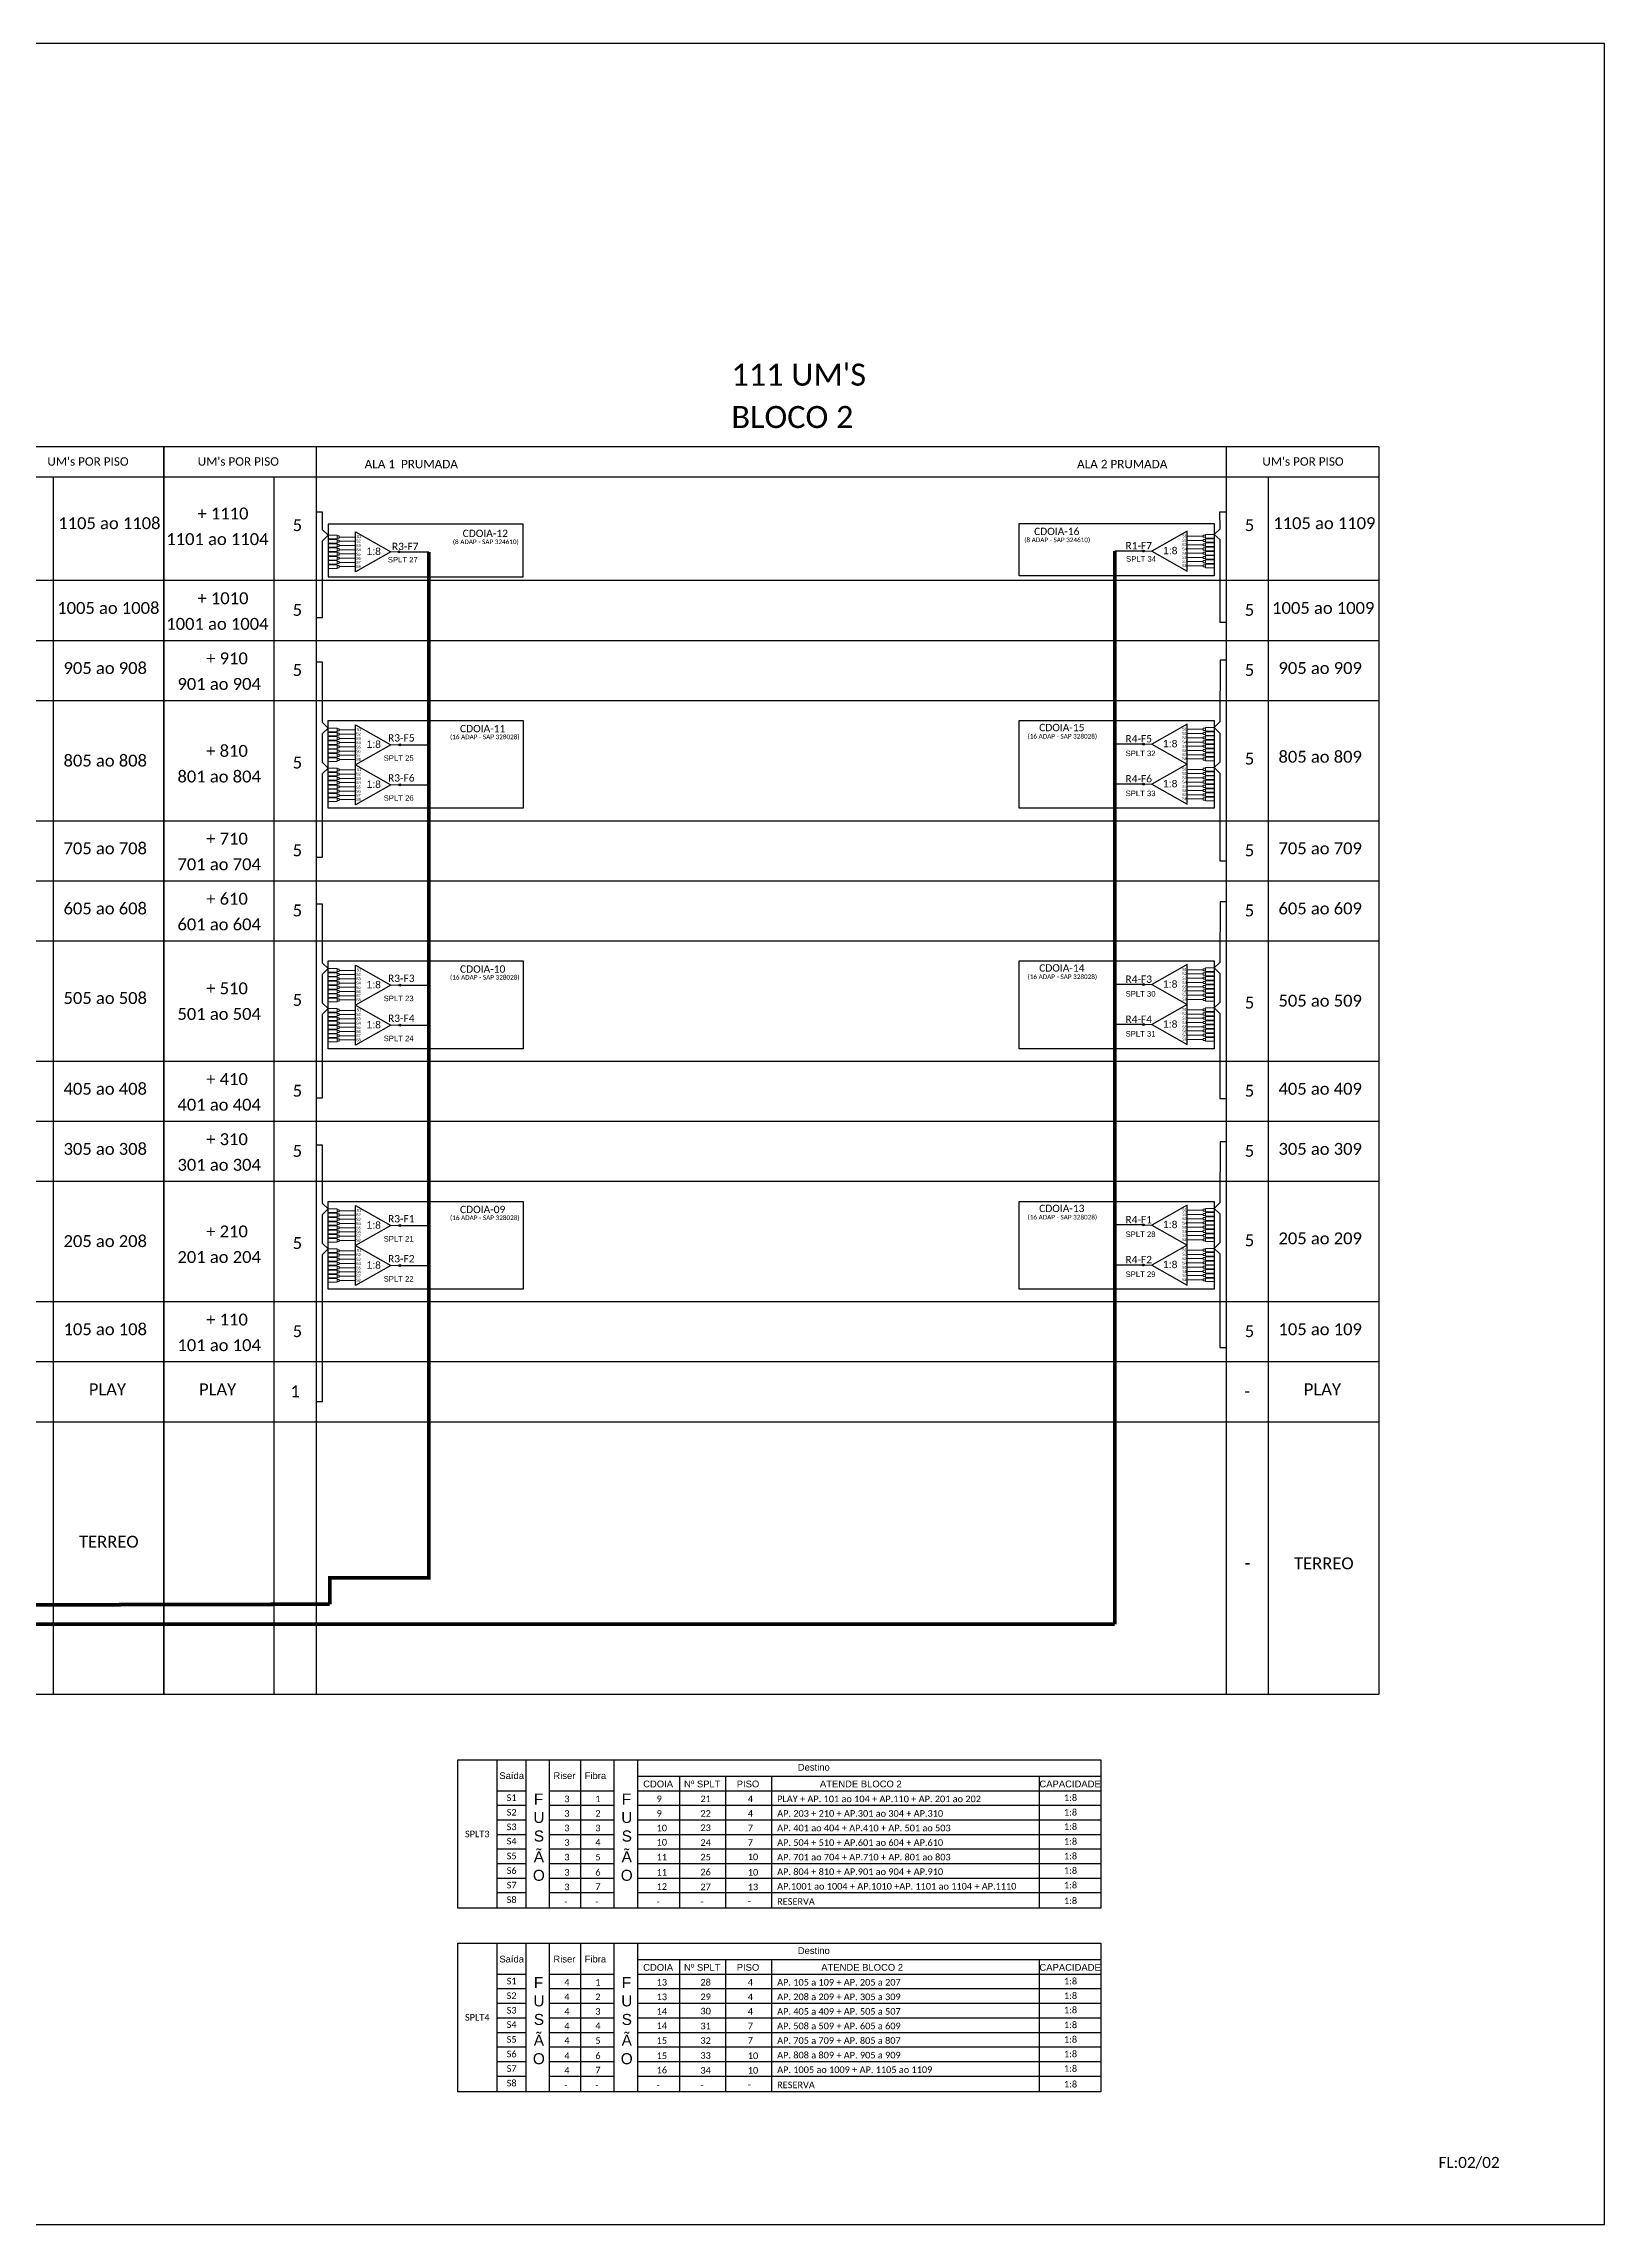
# Model space of a CAD drawing. Header units: metres. Extents: x -1286 to 542, y -500 to 95.
# Drawn here: x 117 to 542, y -499 to 95 of the extents above; entities that cross this region are included whole.
import ezdxf
from ezdxf.enums import TextEntityAlignment as Align

# ---------------------------------------------------------------- set-up
doc = ezdxf.new("R2010")
doc.units = ezdxf.units.M
doc.styles.add('ARIAL', font='arial.ttf')
doc.styles.add('WMF-Calibri0', font='calibri.ttf')

# ---------------------------------------------------------------- blocks, each defined once
blk = doc.blocks.new('SPLT_1-8_SC-APC')
at = {"color": 1}
blk.add_lwpolyline([(-7.37, -2.1), (-17.04, -7.55), (-7.37, -13), (-7.37, -2.1)], dxfattribs=at)
at = {"color": 3, "lineweight": 0}
for points in [[(-2.99, -3.51), (-7.37, -3.51)], [(-7.37, -4.66), (-2.99, -4.66)], [(-7.37, -5.82), (-2.99, -5.82)], [(-2.41, -3.02), (-2.41, -4)], [(-2.41, -3.02), (0, -3.02)], [(-2.41, -4), (0, -4)], [(-2.41, -4.17), (-2.41, -5.16)], [(-2.41, -4.17), (0, -4.17)], [(-2.41, -5.16), (0, -5.16)], [(-2.41, -5.32), (-2.41, -6.31)], [(-2.41, -5.32), (0, -5.32)], [(-7.37, -6.97), (-2.99, -6.97)], [(-7.37, -8.12), (-2.99, -8.12)], [(-7.37, -9.28), (-2.99, -9.28)], [(-7.37, -10.43), (-2.99, -10.43)], [(-7.37, -11.58), (-2.99, -11.58)], [(-2.41, -6.31), (0, -6.31)], [(-2.41, -6.48), (-2.41, -7.46)], [(-2.41, -6.48), (0, -6.48)], [(-2.41, -7.46), (0, -7.46)], [(-2.41, -7.63), (-2.41, -8.62)], [(-2.41, -7.63), (0, -7.63)], [(-2.41, -8.62), (0, -8.62)], [(-2.41, -8.78), (-2.41, -9.77)], [(-2.41, -8.78), (0, -8.78)], [(-2.41, -9.77), (0, -9.77)], [(-2.41, -9.94), (-2.41, -10.92)], [(-2.41, -9.94), (0, -9.94)], [(-2.41, -10.92), (0, -10.92)], [(-2.41, -11.09), (-2.41, -12.08)], [(-2.41, -11.09), (0, -11.09)], [(-2.41, -12.08), (0, -12.08)]]:
    blk.add_lwpolyline(points, dxfattribs=at)
for points in [[(-2.99, -3.22), (-2.41, -3.22), (-2.41, -3.8), (-2.99, -3.8)], [(-2.99, -4.38), (-2.41, -4.38), (-2.41, -4.95), (-2.99, -4.95)], [(-2.99, -5.53), (-2.41, -5.53), (-2.41, -6.1), (-2.99, -6.1)], [(-2.99, -6.68), (-2.41, -6.68), (-2.41, -7.26), (-2.99, -7.26)], [(-2.99, -7.84), (-2.41, -7.84), (-2.41, -8.41), (-2.99, -8.41)], [(-2.99, -8.99), (-2.41, -8.99), (-2.41, -9.56), (-2.99, -9.56)], [(-2.99, -10.14), (-2.41, -10.14), (-2.41, -10.72), (-2.99, -10.72)], [(-2.99, -11.3), (-2.41, -11.3), (-2.41, -11.87), (-2.99, -11.87)]]:
    blk.add_lwpolyline(points, close=True, dxfattribs=at)
at = {"color": 1, "lineweight": 0}
blk.add_lwpolyline([(-17.04, -7.55), (-19.26, -7.55)], dxfattribs=at)
at = {"color": 1, "style": 'ARIAL'}
for s, height, p in [('S1', 0.75, (-8.74, -3.78)), ('S2', 0.75, (-8.74, -4.97)), ('S3', 0.75, (-8.74, -6.18)), ('1:8', 2, (-13.91, -8.4)), ('S4', 0.75, (-8.74, -7.36)), ('S5', 0.75, (-8.74, -8.57)), ('S6', 0.75, (-8.74, -9.69)), ('S7', 0.75, (-8.74, -10.78)), ('S8', 0.75, (-8.74, -11.9))]:
    blk.add_text(s, height=height, dxfattribs=at).set_placement(p)
blk = doc.blocks.new('SPLT_1-8_SC-APC_ESQ')
at = {"color": 3, "lineweight": 0}
for points in [[(2.41, -3.02), (0, -3.02)], [(2.41, -4), (0, -4)], [(2.41, -4.17), (0, -4.17)], [(2.41, -5.16), (0, -5.16)], [(2.41, -5.32), (0, -5.32)], [(2.41, -3.02), (2.41, -4)], [(2.41, -4.17), (2.41, -5.16)], [(2.41, -5.32), (2.41, -6.31)], [(2.99, -3.51), (7.37, -3.51)], [(7.37, -4.66), (2.99, -4.66)], [(7.37, -5.82), (2.99, -5.82)], [(2.41, -6.31), (0, -6.31)], [(2.41, -6.48), (0, -6.48)], [(2.41, -7.46), (0, -7.46)], [(2.41, -7.63), (0, -7.63)], [(2.41, -8.62), (0, -8.62)], [(2.41, -8.78), (0, -8.78)], [(2.41, -9.77), (0, -9.77)], [(2.41, -9.94), (0, -9.94)], [(2.41, -10.92), (0, -10.92)], [(2.41, -11.09), (0, -11.09)], [(2.41, -6.48), (2.41, -7.46)], [(2.41, -7.63), (2.41, -8.62)], [(2.41, -8.78), (2.41, -9.77)], [(2.41, -9.94), (2.41, -10.92)], [(2.41, -11.09), (2.41, -12.08)], [(7.37, -6.97), (2.99, -6.97)], [(7.37, -8.12), (2.99, -8.12)], [(7.37, -9.28), (2.99, -9.28)], [(7.37, -10.43), (2.99, -10.43)], [(7.37, -11.58), (2.99, -11.58)], [(2.41, -12.08), (0, -12.08)]]:
    blk.add_lwpolyline(points, dxfattribs=at)
for points in [[(2.99, -3.22), (2.41, -3.22), (2.41, -3.8), (2.99, -3.8)], [(2.99, -4.38), (2.41, -4.38), (2.41, -4.95), (2.99, -4.95)], [(2.99, -5.53), (2.41, -5.53), (2.41, -6.1), (2.99, -6.1)], [(2.99, -6.68), (2.41, -6.68), (2.41, -7.26), (2.99, -7.26)], [(2.99, -7.84), (2.41, -7.84), (2.41, -8.41), (2.99, -8.41)], [(2.99, -8.99), (2.41, -8.99), (2.41, -9.56), (2.99, -9.56)], [(2.99, -10.14), (2.41, -10.14), (2.41, -10.72), (2.99, -10.72)], [(2.99, -11.3), (2.41, -11.3), (2.41, -11.87), (2.99, -11.87)]]:
    blk.add_lwpolyline(points, close=True, dxfattribs=at)
at = {"color": 1}
blk.add_lwpolyline([(7.37, -2.1), (17.04, -7.55), (7.37, -13), (7.37, -2.1)], dxfattribs=at)
at = {"color": 1, "lineweight": 0}
blk.add_lwpolyline([(17.04, -7.55), (19.26, -7.55)], dxfattribs=at)
at = {"color": 1, "style": 'ARIAL'}
for s, height, p in [('S3', 0.75, (7.55, -6.18)), ('S2', 0.75, (7.56, -4.97)), ('S1', 0.75, (7.7, -3.78)), ('S5', 0.75, (7.55, -8.57)), ('S4', 0.75, (7.55, -7.36)), ('S6', 0.75, (7.55, -9.69)), ('S7', 0.75, (7.55, -10.78)), ('S8', 0.75, (7.55, -11.9)), ('1:8', 2, (10.45, -8.4))]:
    blk.add_text(s, height=height, dxfattribs=at).set_placement(p)

msp = doc.modelspace()

# ---------------------------------------------------------------- hatches: boundary and pattern name
h = msp.add_hatch(color=3)
h.dxf.hatch_style = 1
edge = h.paths.add_edge_path()
edge.add_arc((213.59, -42.98), 0.242, 0, 360)
h = msp.add_hatch(color=3)
h.dxf.hatch_style = 1
edge = h.paths.add_edge_path()
edge.add_arc((416.42, -42.77), 0.242, 0, 360)
h = msp.add_hatch(color=3)
h.dxf.hatch_style = 1
edge = h.paths.add_edge_path()
edge.add_arc((213.84, -95.52), 0.256, 0, 360)
h = msp.add_hatch(color=3)
h.dxf.hatch_style = 1
edge = h.paths.add_edge_path()
edge.add_arc((416.44, -95.36), 0.256, 0, 360)
h = msp.add_hatch(color=3)
h.dxf.hatch_style = 1
edge = h.paths.add_edge_path()
edge.add_arc((213.84, -106.42), 0.256, 0, 360)
h = msp.add_hatch(color=3)
h.dxf.hatch_style = 1
edge = h.paths.add_edge_path()
edge.add_arc((416.44, -106.26), 0.256, 0, 360)
h = msp.add_hatch(color=3)
h.dxf.hatch_style = 1
edge = h.paths.add_edge_path()
edge.add_arc((213.84, -161.01), 0.256, 0, 360)
h = msp.add_hatch(color=3)
h.dxf.hatch_style = 1
edge = h.paths.add_edge_path()
edge.add_arc((416.44, -160.85), 0.256, 0, 360)
h = msp.add_hatch(color=3)
h.dxf.hatch_style = 1
edge = h.paths.add_edge_path()
edge.add_arc((213.84, -171.9), 0.256, 0, 360)
h = msp.add_hatch(color=3)
h.dxf.hatch_style = 1
edge = h.paths.add_edge_path()
edge.add_arc((416.44, -171.74), 0.256, 0, 360)
h = msp.add_hatch(color=3)
h.dxf.hatch_style = 1
edge = h.paths.add_edge_path()
edge.add_arc((213.84, -226.49), 0.256, 0, 360)
h = msp.add_hatch(color=3)
h.dxf.hatch_style = 1
edge = h.paths.add_edge_path()
edge.add_arc((416.44, -226.33), 0.256, 0, 360)
h = msp.add_hatch(color=3)
h.dxf.hatch_style = 1
edge = h.paths.add_edge_path()
edge.add_arc((213.84, -237.39), 0.256, 0, 360)
h = msp.add_hatch(color=3)
h.dxf.hatch_style = 1
edge = h.paths.add_edge_path()
edge.add_arc((416.44, -237.23), 0.256, 0, 360)

# ---------------------------------------------------------------- linework, layer by layer
at = {"color": 4}
msp.add_line((213.59, -42.98), (221.69, -42.98), dxfattribs=at)
at = {"color": 41}
msp.add_line((416.42, -42.77), (408.63, -42.77), dxfattribs=at)
for p, q in [((229.61, -372.03), (404.8, -372.03)), ((229.61, -412.44), (229.61, -372.03)), ((240.27, -372.03), (240.27, -412.44)), ((248.15, -372.03), (248.15, -412.44)), ((254.63, -412.44), (254.63, -372.03)), ((263.08, -372.03), (263.08, -412.44)), ((272.09, -372.03), (272.09, -412.44)), ((278.57, -372.03), (278.57, -412.44)), ((404.8, -372.03), (404.8, -412.44)), ((278.57, -376.44), (404.8, -376.44)), ((289.98, -376.44), (289.98, -412.44)), ((302.55, -376.44), (302.55, -412.44)), ((315.1, -376.44), (315.1, -412.44)), ((388.01, -376.44), (388.01, -412.44)), ((240.27, -380.41), (248.15, -380.41)), ((240.27, -384.37), (248.15, -384.37)), ((254.63, -380.41), (272.09, -380.41)), ((254.63, -384.37), (272.09, -384.37)), ((278.57, -380.41), (404.8, -380.41)), ((278.57, -384.37), (404.8, -384.37)), ((240.27, -388.34), (248.15, -388.34)), ((254.63, -388.34), (272.09, -388.34)), ((278.57, -388.34), (404.8, -388.34)), ((240.27, -392.31), (248.15, -392.31)), ((240.27, -396.28), (248.15, -396.28)), ((254.63, -392.31), (272.09, -392.31)), ((254.63, -396.28), (272.09, -396.28)), ((278.57, -392.31), (404.8, -392.31)), ((278.57, -396.28), (404.8, -396.28)), ((240.27, -400.25), (248.15, -400.25)), ((254.63, -400.25), (272.09, -400.25)), ((278.57, -400.25), (404.8, -400.25)), ((240.27, -404.22), (248.15, -404.22)), ((240.27, -408.18), (248.15, -408.18)), ((254.63, -404.22), (272.09, -404.22)), ((254.63, -408.18), (272.09, -408.18)), ((278.57, -404.22), (404.8, -404.22)), ((278.57, -408.18), (404.8, -408.18)), ((404.8, -412.44), (229.61, -412.44)), ((229.61, -421.98), (404.8, -421.98)), ((229.61, -462.4), (229.61, -421.98)), ((240.27, -421.98), (240.27, -462.4)), ((248.15, -421.98), (248.15, -462.4)), ((254.63, -462.4), (254.63, -421.98)), ((263.08, -421.98), (263.08, -462.4)), ((272.09, -421.98), (272.09, -462.4)), ((278.57, -421.98), (278.57, -462.4)), ((278.57, -426.39), (404.8, -426.39)), ((289.98, -426.39), (289.98, -462.4)), ((302.55, -426.39), (302.55, -462.4)), ((315.1, -426.39), (315.1, -462.4)), ((388.01, -426.39), (388.01, -462.4)), ((404.8, -421.98), (404.8, -462.4)), ((240.27, -430.36), (248.15, -430.36)), ((254.63, -430.36), (272.09, -430.36)), ((278.57, -430.36), (404.8, -430.36)), ((240.27, -434.33), (248.15, -434.33)), ((240.27, -438.3), (248.15, -438.3)), ((254.63, -434.33), (272.09, -434.33)), ((254.63, -438.3), (272.09, -438.3)), ((278.57, -434.33), (404.8, -434.33)), ((278.57, -438.3), (404.8, -438.3)), ((240.27, -442.27), (248.15, -442.27)), ((254.63, -442.27), (272.09, -442.27)), ((278.57, -442.27), (404.8, -442.27)), ((240.27, -446.24), (248.15, -446.24)), ((240.27, -450.21), (248.15, -450.21)), ((254.63, -446.24), (272.09, -446.24)), ((254.63, -450.21), (272.09, -450.21)), ((278.57, -446.24), (404.8, -446.24)), ((278.57, -450.21), (404.8, -450.21)), ((240.27, -454.17), (248.15, -454.17)), ((254.63, -454.17), (272.09, -454.17)), ((278.57, -454.17), (404.8, -454.17)), ((404.8, -462.4), (229.61, -462.4)), ((240.27, -458.14), (248.15, -458.14)), ((254.63, -458.14), (272.09, -458.14)), ((278.57, -458.14), (404.8, -458.14))]:
    msp.add_line(p, q)
msp.add_lwpolyline([(-299.04, -498.54), (541.96, -498.54), (541.96, 95.46), (-299.04, 95.46)], close=True)
at = {"color": 0}
for points in [[(149.52, -14.35), (-225.31, -14.35)], [(480.49, -14.35), (149.52, -14.35)], [(-225.31, -22.57), (149.52, -22.57)], [(149.52, -22.57), (480.49, -22.57)]]:
    msp.add_lwpolyline(points, dxfattribs=at)
for points in [[(149.52, -14.35), (149.52, -354.11)], [(149.52, -354.11), (149.52, -14.35)], [(191.11, -354.11), (191.11, -14.35)], [(438.9, -14.35), (438.9, -354.11)], [(480.49, -14.35), (480.49, -354.11)], [(-225.31, -22.57), (149.52, -22.57)], [(119.5, -354.11), (119.5, -22.57)], [(149.52, -22.57), (480.49, -22.57)], [(179.54, -22.57), (179.54, -354.11)], [(450.47, -354.11), (450.47, -22.57)], [(-225.31, -50.72), (149.52, -50.72)], [(-225.31, -50.72), (149.52, -50.72)], [(149.52, -50.72), (480.49, -50.72)], [(149.52, -50.72), (480.49, -50.72)], [(-225.31, -67.09), (480.49, -67.09)], [(149.52, -67.09), (480.49, -67.09)], [(-225.31, -83.46), (149.52, -83.46)], [(149.52, -83.46), (480.49, -83.46)], [(-225.31, -116.2), (149.52, -116.2)], [(149.52, -116.2), (480.49, -116.2)], [(-225.31, -132.58), (149.52, -132.58)], [(149.52, -132.58), (480.49, -132.58)], [(-225.31, -148.95), (149.52, -148.95)], [(149.52, -148.95), (480.49, -148.95)], [(-225.31, -181.69), (149.52, -181.69)], [(149.52, -181.69), (480.49, -181.69)], [(-225.31, -198.06), (149.52, -198.06)], [(149.52, -198.06), (480.49, -198.06)], [(-225.31, -214.43), (149.52, -214.43)], [(149.52, -214.43), (480.49, -214.43)], [(-225.31, -247.18), (149.52, -247.18)], [(149.52, -247.18), (480.49, -247.18)], [(-225.31, -263.55), (149.52, -263.55)], [(149.52, -263.55), (480.49, -263.55)], [(-225.31, -279.92), (149.52, -279.92)], [(149.52, -279.92), (480.49, -279.92)], [(-225.31, -354.11), (149.52, -354.11)], [(149.52, -354.11), (480.49, -354.11)]]:
    msp.add_lwpolyline(points)
at = {"color": 3}
for points in [[(191.11, -60.83), (192.76, -60.83), (192.76, -39.95), (194.33, -38.45), (192.76, -36.94), (192.76, -32.14), (191.11, -32.14)], [(438.9, -62.25), (437.25, -62.25), (437.25, -39.75), (435.68, -38.24), (437.25, -36.73), (437.22, -32.12), (438.87, -32.12)], [(191.1, -126.18), (192.75, -126.18), (192.76, -103.39), (194.33, -101.89), (192.76, -100.38), (192.76, -92.5), (194.33, -90.99), (192.76, -89.48), (192.76, -73.06), (191.11, -73.06)], [(438.9, -72.44), (437.25, -72.44), (437.24, -89.32), (435.67, -90.83), (437.24, -92.34), (437.24, -100.22), (435.67, -101.73), (437.24, -103.24), (437.24, -127.18), (438.89, -127.18)], [(191.1, -191.68), (192.75, -191.68), (192.76, -168.88), (194.33, -167.37), (192.76, -165.87), (192.76, -157.98), (194.33, -156.48), (192.76, -154.97), (192.76, -138.95), (191.11, -138.95)], [(438.9, -138.3), (437.25, -138.3), (437.24, -154.81), (435.67, -156.32), (437.24, -157.83), (437.24, -165.71), (435.67, -167.21), (437.24, -168.72), (437.24, -191.89), (438.89, -191.89)], [(191.1, -274.42), (192.75, -274.42), (192.76, -234.37), (194.33, -232.86), (192.76, -231.35), (192.76, -223.47), (194.33, -221.96), (192.76, -220.46), (192.76, -204.58), (191.11, -204.58)], [(438.9, -203.69), (437.25, -203.69), (437.24, -220.3), (435.67, -221.81), (437.24, -223.31), (437.24, -231.2), (435.67, -232.7), (437.24, -234.21), (437.24, -259.7), (438.89, -259.7)]]:
    msp.add_lwpolyline(points, dxfattribs=at)
at = {"color": 1}
for points in [[(247.46, -35.43), (194.33, -35.43), (194.33, -49.75), (247.46, -49.75)], [(382.55, -35.22), (435.68, -35.22), (435.68, -49.54), (382.55, -49.54)], [(194.33, -88.93), (247.46, -88.93), (247.46, -112.82), (194.33, -112.82)], [(382.55, -88.93), (435.67, -88.93), (435.67, -112.82), (382.55, -112.82)], [(194.33, -154.42), (247.46, -154.42), (247.46, -178.31), (194.33, -178.31)], [(382.55, -154.42), (435.67, -154.42), (435.67, -178.31), (382.55, -178.31)], [(194.33, -219.91), (247.46, -219.91), (247.46, -243.8), (194.33, -243.8)], [(382.55, -219.91), (435.67, -219.91), (435.67, -243.8), (382.55, -243.8)]]:
    msp.add_lwpolyline(points, close=True, dxfattribs=at)
at = {"color": 4, "const_width": 1}
for points in [[(221.69, -42.98), (221.69, -322.43), (194.74, -322.43), (194.74, -329.62)], [(194.74, -329.62), (194.74, -329.62), (-23.86, -330.1), (-23.86, -292.03), (-56.71, -292.03)]]:
    msp.add_lwpolyline(points, dxfattribs=at)
at = {"color": 41, "const_width": 1}
for points in [[(408.57, -42.77), (408.57, -335.07)], [(-45.19, -299.54), (-45.19, -294.52), (-26.37, -294.52), (-26.37, -335.07), (408.57, -335.07)]]:
    msp.add_lwpolyline(points, dxfattribs=at)
at = {"color": 4, "linetype": 'Continuous', "ltscale": 4}
for points in [[(213.84, -95.52), (221.69, -95.52)], [(213.84, -106.42), (221.69, -106.42)], [(213.84, -161.01), (221.69, -161.01)], [(213.84, -171.9), (221.69, -171.9)], [(213.84, -226.49), (221.69, -226.49)], [(213.84, -237.39), (221.69, -237.39)]]:
    msp.add_lwpolyline(points, dxfattribs=at)
at = {"color": 41}
for points in [[(416.41, -95.36), (408.57, -95.36)], [(416.41, -106.26), (408.57, -106.26)], [(416.41, -160.85), (408.57, -160.85)], [(416.41, -171.74), (408.57, -171.74)], [(416.41, -226.33), (408.57, -226.33)], [(416.41, -237.23), (408.57, -237.23)]]:
    msp.add_lwpolyline(points, dxfattribs=at)
at = {"color": 3}
for centre, radius in [((213.59, -42.98), 0.242), ((416.42, -42.77), 0.242), ((213.84, -95.52), 0.256), ((416.44, -95.36), 0.256), ((213.84, -106.42), 0.256), ((416.44, -106.26), 0.256), ((213.84, -161.01), 0.256), ((416.44, -160.85), 0.256), ((213.84, -171.9), 0.256), ((416.44, -171.74), 0.256), ((213.84, -226.49), 0.256), ((416.44, -226.33), 0.256), ((213.84, -237.39), 0.256), ((416.44, -237.23), 0.256)]:
    msp.add_circle(centre, radius, dxfattribs=at)
msp.add_point((212.13, -41.76))

# ---------------------------------------------------------------- block references
for p in [(194.33, -35.43), (194.33, -87.97), (194.33, -98.87), (194.33, -153.46), (194.33, -164.36), (194.33, -218.95), (194.33, -229.84)]:
    msp.add_blockref('SPLT_1-8_SC-APC_ESQ', p)
for p in [(435.68, -35.22), (435.67, -87.81), (435.67, -98.71), (435.67, -153.3), (435.67, -164.2), (435.67, -218.79), (435.67, -229.68)]:
    msp.add_blockref('SPLT_1-8_SC-APC', p, dxfattribs=at)

# ---------------------------------------------------------------- texts
at = {"color": 0, "style": 'WMF-Calibri0'}
for s, height, p in [("111 UM'S", 6, (304.14, 2.29)), ('BLOCO 2 ', 6, (304.14, -9.25)), ("UM's POR PISO", 2.3, (117.81, -19.51)), ("UM's POR PISO", 2.3, (158.76, -19.51)), ("UM's POR PISO", 2.3, (448.79, -19.51)), ('ALA 1  PRUMADA', 2.3, (204.23, -20.22)), ('ALA 2 PRUMADA', 2.3, (398.3, -20.22))]:
    msp.add_text(s, height=height, dxfattribs=at).set_placement(p)
at = {"color": 7}
for s, height, style, p in [('1105 ao 1108', 3.24, 'WMF-Calibri0', (120.77, -36.79)), ('+ 1110', 3.24, 'WMF-Calibri0', (158.69, -34.15)), ('1105 ao 1109', 3.24, 'WMF-Calibri0', (451.75, -36.79)), ('1101 ao 1104', 3.24, 'WMF-Calibri0', (150.2, -41.13)), ('1005 ao 1008', 3.24, 'WMF-Calibri0', (120.49, -59.88)), ('+ 1010', 3.24, 'WMF-Calibri0', (158.69, -57.23)), ('1005 ao 1009', 3.24, 'WMF-Calibri0', (451.46, -59.88)), ('1001 ao 1004', 3.24, 'WMF-Calibri0', (150.2, -64.21)), ('+ 910', 3.24, 'WMF-Calibri0', (161.08, -73.61)), ('905 ao 908', 3.24, 'WMF-Calibri0', (122.21, -76.25)), ('905 ao 909', 3.24, 'WMF-Calibri0', (453.18, -76.25)), ('901 ao 904', 3.24, 'WMF-Calibri0', (153.24, -80.58)), ('805 ao 808', 3.24, 'WMF-Calibri0', (122.21, -101.46)), ('+ 810', 3.24, 'WMF-Calibri0', (161.08, -98.81)), ('SPLT 25', 1.5, 'ARIAL', (209.42, -99.88)), ('SPLT 32', 1.5, 'ARIAL', (411.53, -98.62)), ('805 ao 809', 3.24, 'WMF-Calibri0', (453.18, -100.41)), ('801 ao 804', 3.24, 'WMF-Calibri0', (153.24, -105.79)), ('SPLT 26', 1.5, 'ARIAL', (209.42, -110.77)), ('SPLT 33', 1.5, 'ARIAL', (411.53, -109.52)), ('705 ao 708', 3.24, 'WMF-Calibri0', (122.21, -125.36)), ('+ 710', 3.24, 'WMF-Calibri0', (161.08, -122.72)), ('705 ao 709', 3.24, 'WMF-Calibri0', (453.18, -125.36)), ('701 ao 704', 3.24, 'WMF-Calibri0', (153.24, -129.7)), ('+ 610', 3.24, 'WMF-Calibri0', (161.08, -139.09)), ('605 ao 608', 3.24, 'WMF-Calibri0', (122.21, -141.73)), ('605 ao 609', 3.24, 'WMF-Calibri0', (453.18, -141.73)), ('601 ao 604', 3.24, 'WMF-Calibri0', (153.24, -146.07)), ('+ 510', 3.24, 'WMF-Calibri0', (161.08, -163.49)), ('505 ao 508', 3.24, 'WMF-Calibri0', (122.21, -166.13)), ('SPLT 23', 1.5, 'ARIAL', (209.42, -165.36)), ('SPLT 30', 1.5, 'ARIAL', (411.53, -164.11)), ('505 ao 509', 3.24, 'WMF-Calibri0', (453.18, -166.86)), ('501 ao 504', 3.24, 'WMF-Calibri0', (153.24, -170.46)), ('SPLT 24', 1.5, 'ARIAL', (209.42, -176.26)), ('SPLT 31', 1.5, 'ARIAL', (411.53, -175)), ('405 ao 408', 3.24, 'WMF-Calibri0', (122.21, -190.85)), ('+ 410', 3.24, 'WMF-Calibri0', (161.08, -188.21)), ('405 ao 409', 3.24, 'WMF-Calibri0', (453.18, -190.85)), ('401 ao 404', 3.24, 'WMF-Calibri0', (153.24, -195.19)), ('+ 310', 3.24, 'WMF-Calibri0', (161.08, -204.58)), ('305 ao 308', 3.24, 'WMF-Calibri0', (122.21, -207.22)), ('305 ao 309', 3.24, 'WMF-Calibri0', (453.18, -207.22)), ('301 ao 304', 3.24, 'WMF-Calibri0', (153.24, -211.56)), ('205 ao 208', 3.24, 'WMF-Calibri0', (122.21, -232.34)), ('+ 210', 3.24, 'WMF-Calibri0', (161.08, -229.7)), ('SPLT 21', 1.5, 'ARIAL', (209.42, -230.85)), ('SPLT 28', 1.5, 'ARIAL', (411.53, -229.6)), ('205 ao 209', 3.24, 'WMF-Calibri0', (453.18, -231.59)), ('201 ao 204', 3.24, 'WMF-Calibri0', (153.24, -236.67)), ('SPLT 22', 1.5, 'ARIAL', (209.42, -241.75)), ('SPLT 29', 1.5, 'ARIAL', (411.53, -240.49)), ('105 ao 108', 3.24, 'WMF-Calibri0', (122.21, -256.34)), ('+ 110', 3.24, 'WMF-Calibri0', (161.08, -253.7)), ('105 ao 109', 3.24, 'WMF-Calibri0', (453.18, -256.34)), ('101 ao 104', 3.24, 'WMF-Calibri0', (153.24, -260.68)), ('PLAY', 3.24, 'WMF-Calibri0', (129.1, -272.71)), ('PLAY', 3.24, 'WMF-Calibri0', (159.12, -272.71)), ('PLAY', 3.24, 'WMF-Calibri0', (460.08, -272.71)), ('TERREO', 3.24, 'WMF-Calibri0', (126.44, -314.22)), ('TERREO', 3.24, 'WMF-Calibri0', (457.42, -320.11)), ('3', 1.79, 'WMF-Calibri0', (258.63, -383.54)), ('3', 1.79, 'WMF-Calibri0', (258.63, -387.51)), ('2', 1.79, 'WMF-Calibri0', (267.08, -387.51)), ('1', 1.79, 'WMF-Calibri0', (267.08, -383.54)), ('9', 1.79, 'WMF-Calibri0', (283.78, -383.54)), ('9', 1.79, 'WMF-Calibri0', (283.78, -387.51)), ('21', 1.793, 'WMF-Calibri0', (295.71, -383.54)), ('22', 1.793, 'WMF-Calibri0', (295.71, -387.51)), ('4', 1.79, 'WMF-Calibri0', (308.6, -383.54)), ('4', 1.79, 'WMF-Calibri0', (308.6, -387.51)), ('AP. 203 + 210 + AP.301 ao 304 + AP.310', 1.7927, 'WMF-Calibri0', (316.61, -387.51)), ('PLAY + AP. 101 ao 104 + AP.110 + AP. 201 ao 202', 1.7927, 'WMF-Calibri0', (316.61, -383.54)), ('3', 1.79, 'WMF-Calibri0', (258.63, -391.47)), ('3', 1.79, 'WMF-Calibri0', (267.08, -391.47)), ('10', 1.793, 'WMF-Calibri0', (283.78, -391.47)), ('23', 1.793, 'WMF-Calibri0', (295.71, -391.4)), ('7', 1.79, 'WMF-Calibri0', (308.6, -391.47)), ('AP. 401 ao 404 + AP.410 + AP. 501 ao 503', 1.7927, 'WMF-Calibri0', (316.61, -391.47)), ('3', 1.79, 'WMF-Calibri0', (258.63, -395.44)), ('3', 1.79, 'WMF-Calibri0', (258.63, -399.41)), ('4', 1.79, 'WMF-Calibri0', (267.08, -395.36)), ('5', 1.79, 'WMF-Calibri0', (267.08, -399.41)), ('10', 1.793, 'WMF-Calibri0', (283.78, -395.36)), ('11', 1.793, 'WMF-Calibri0', (283.78, -399.41)), ('24', 1.793, 'WMF-Calibri0', (295.71, -395.44)), ('25', 1.793, 'WMF-Calibri0', (295.71, -399.41)), ('7', 1.79, 'WMF-Calibri0', (308.6, -395.44)), ('10', 1.793, 'WMF-Calibri0', (308.6, -399.33)), ('AP. 504 + 510 + AP.601 ao 604 + AP.610', 1.7927, 'WMF-Calibri0', (316.61, -395.44)), ('AP. 701 ao 704 + AP.710 + AP. 801 ao 803', 1.7927, 'WMF-Calibri0', (316.61, -399.41)), ('3', 1.79, 'WMF-Calibri0', (258.63, -403.55)), ('6', 1.79, 'WMF-Calibri0', (267.08, -403.55)), ('11', 1.793, 'WMF-Calibri0', (283.78, -403.55)), ('26', 1.793, 'WMF-Calibri0', (295.71, -403.47)), ('10', 1.793, 'WMF-Calibri0', (308.6, -403.55)), ('AP. 804 + 810 + AP.901 ao 904 + AP.910', 1.7927, 'WMF-Calibri0', (316.61, -403.38)), ('3', 1.79, 'WMF-Calibri0', (258.63, -407.52)), ('7', 1.79, 'WMF-Calibri0', (267.08, -407.44)), ('12', 1.793, 'WMF-Calibri0', (283.78, -407.44)), ('27', 1.793, 'WMF-Calibri0', (295.71, -407.52)), ('13', 1.793, 'WMF-Calibri0', (308.6, -407.52)), ('AP.1001 ao 1004 + AP.1010 +AP. 1101 ao 1104 + AP.1110', 1.7927, 'WMF-Calibri0', (316.61, -407.35)), ('RESERVA', 1.793, 'WMF-Calibri0', (316.61, -411.49)), ('-', 1.79, 'WMF-Calibri0', (258.63, -411.49)), ('-', 1.79, 'WMF-Calibri0', (267.08, -411.49)), ('-', 1.79, 'WMF-Calibri0', (283.78, -411.49)), ('-', 1.79, 'WMF-Calibri0', (295.71, -411.49)), ('-', 1.79, 'WMF-Calibri0', (308.6, -411.41)), ('4', 1.79, 'WMF-Calibri0', (258.63, -433.49)), ('1', 1.79, 'WMF-Calibri0', (267.08, -433.49)), ('13', 1.793, 'WMF-Calibri0', (283.78, -433.49)), ('28', 1.793, 'WMF-Calibri0', (295.71, -433.49)), ('4', 1.79, 'WMF-Calibri0', (308.6, -433.49)), ('AP. 105 a 109 + AP. 205 a 207', 1.7927, 'WMF-Calibri0', (316.61, -433.49)), ('4', 1.79, 'WMF-Calibri0', (258.63, -437.46)), ('2', 1.79, 'WMF-Calibri0', (267.08, -437.46)), ('13', 1.793, 'WMF-Calibri0', (283.78, -437.46)), ('29', 1.793, 'WMF-Calibri0', (295.71, -437.46)), ('30', 1.793, 'WMF-Calibri0', (295.71, -441.35)), ('4', 1.79, 'WMF-Calibri0', (308.6, -437.46)), ('AP. 208 a 209 + AP. 305 a 309', 1.7927, 'WMF-Calibri0', (316.61, -437.46)), ('4', 1.79, 'WMF-Calibri0', (258.63, -441.43)), ('4', 1.79, 'WMF-Calibri0', (258.63, -445.4)), ('4', 1.79, 'WMF-Calibri0', (267.08, -445.32)), ('3', 1.79, 'WMF-Calibri0', (267.08, -441.43)), ('14', 1.793, 'WMF-Calibri0', (283.78, -441.43)), ('14', 1.793, 'WMF-Calibri0', (283.78, -445.32)), ('31', 1.793, 'WMF-Calibri0', (295.71, -445.4)), ('4', 1.79, 'WMF-Calibri0', (308.6, -441.43)), ('7', 1.79, 'WMF-Calibri0', (308.6, -445.4)), ('AP. 405 a 409 + AP. 505 a 507', 1.7927, 'WMF-Calibri0', (316.61, -441.43)), ('AP. 508 a 509 + AP. 605 a 609', 1.7927, 'WMF-Calibri0', (316.61, -445.4)), ('4', 1.79, 'WMF-Calibri0', (258.63, -449.37)), ('5', 1.79, 'WMF-Calibri0', (267.08, -449.37)), ('15', 1.793, 'WMF-Calibri0', (283.78, -449.37)), ('32', 1.793, 'WMF-Calibri0', (295.71, -449.37)), ('7', 1.79, 'WMF-Calibri0', (308.6, -449.29)), ('AP. 705 a 709 + AP. 805 a 807', 1.7927, 'WMF-Calibri0', (316.61, -449.37)), ('AP. 808 a 809 + AP. 905 a 909', 1.7927, 'WMF-Calibri0', (316.61, -453.34)), ('4', 1.79, 'WMF-Calibri0', (258.63, -453.51)), ('4', 1.79, 'WMF-Calibri0', (258.63, -457.48)), ('6', 1.79, 'WMF-Calibri0', (267.08, -453.51)), ('7', 1.79, 'WMF-Calibri0', (267.08, -457.4)), ('15', 1.793, 'WMF-Calibri0', (283.78, -453.51)), ('16', 1.793, 'WMF-Calibri0', (283.78, -457.4)), ('33', 1.793, 'WMF-Calibri0', (295.71, -453.43)), ('34', 1.793, 'WMF-Calibri0', (295.71, -457.48)), ('10', 1.793, 'WMF-Calibri0', (308.6, -453.51)), ('10', 1.793, 'WMF-Calibri0', (308.6, -457.48)), ('AP. 1005 ao 1009 + AP. 1105 ao 1109', 1.7927, 'WMF-Calibri0', (316.61, -457.31)), ('-', 1.79, 'WMF-Calibri0', (258.63, -461.45)), ('-', 1.79, 'WMF-Calibri0', (267.08, -461.45)), ('-', 1.79, 'WMF-Calibri0', (283.78, -461.45)), ('-', 1.79, 'WMF-Calibri0', (295.71, -461.45)), ('-', 1.79, 'WMF-Calibri0', (308.6, -461.37)), ('RESERVA', 1.793, 'WMF-Calibri0', (316.61, -461.45))]:
    msp.add_text(s, height=height, dxfattribs=dict(at, style=style)).set_placement(p)
at = {"color": 4, "style": 'WMF-Calibri0'}
for s, p in [('R3-F7', (211.66, -42.5)), ('R3-F5', (210.6, -94.65)), ('R3-F6', (210.6, -105.55)), ('R3-F3', (210.6, -160.14)), ('R3-F4', (210.6, -171.03)), ('R3-F1', (210.6, -225.63)), ('R3-F2', (210.6, -236.52))]:
    msp.add_text(s, height=2, dxfattribs=at).set_placement(p)
at = {"color": 1, "style": 'WMF-Calibri0'}
for s, p in [('(8 ADAP - SAP 324610)', (237.23, -40.87)), ('(8 ADAP - SAP 324610)', (392.9, -40.34)), ('(16 ADAP - SAP 328028)', (236.96, -94)), ('(16 ADAP - SAP 328028)', (394.29, -93.84)), ('(16 ADAP - SAP 328028)', (236.96, -159.49)), ('(16 ADAP - SAP 328028)', (394.29, -159.33)), ('(16 ADAP - SAP 328028)', (236.96, -224.98)), ('(16 ADAP - SAP 328028)', (394.29, -224.82))]:
    msp.add_text(s, height=1.25, dxfattribs=at).set_placement(p, align=Align.CENTER)
for s, p in [('CDOIA-12', (230.93, -38.94)), ('CDOIA-16', (386.6, -38.41)), ('CDOIA-11', (230.21, -92.12)), ('CDOIA-15', (387.98, -91.83)), ('CDOIA-10', (230.21, -157.61)), ('CDOIA-14', (387.98, -157.32)), ('CDOIA-09', (230.21, -223.1)), ('CDOIA-13', (387.98, -222.81))]:
    msp.add_text(s, height=2, dxfattribs=at).set_placement(p)
at = {"color": 41, "style": 'WMF-Calibri0'}
for s, p in [('R1-F7', (411.49, -42.29)), ('R4-F5', (411.48, -94.88)), ('R4-F6', (411.48, -105.78)), ('R4-F3', (411.48, -160.37)), ('R4-F4', (411.48, -171.27)), ('R4-F1', (411.48, -225.86)), ('R4-F2', (411.48, -236.75))]:
    msp.add_text(s, height=2, dxfattribs=at).set_placement(p)
at = {"color": 7, "style": 'ARIAL', "text_generation_flag": 6}
for s, p in [('SPLT 27', (210.55, -45.86)), ('SPLT 34', (411.66, -45.65))]:
    msp.add_text(s, height=1.5, rotation=180, dxfattribs=at).set_placement(p)
at = {"style": 'ARIAL'}
for s, p in [('Destino', (326.59, -374.03)), ('Saída', (244.29, -376.32)), ('Riser', (258.65, -376.32)), ('Fibra', (267.1, -376.32)), ('CDOIA', (284.18, -378.58)), ('Nº SPLT', (296.21, -378.58)), ('PISO', (308.67, -378.58)), ('ATENDE BLOCO 2 ', (339.76, -378.58)), ('CAPACIDADE', (396.41, -378.58)), ('Saída', (244.29, -426.28)), ('Riser', (258.65, -426.28)), ('Fibra', (267.1, -426.28)), ('CDOIA', (284.18, -428.54)), ('Nº SPLT', (296.21, -428.54)), ('PISO', (308.67, -428.54)), ('Destino', (326.59, -423.98)), ('ATENDE BLOCO 2', (339.76, -428.54)), ('CAPACIDADE', (396.41, -428.54))]:
    msp.add_text(s, height=1.84, dxfattribs=at).set_placement(p, align=Align.MIDDLE_CENTER)
at = {"linetype": 'Continuous', "style": 'ARIAL'}
for s, p in [('F', (250.34, -384.21)), ('F', (274.28, -384.21)), ('U', (250.19, -389.21)), ('S', (250.32, -394.26)), ('U', (274.13, -389.21)), ('S', (274.26, -394.26)), ('Ã', (250.3, -399.91)), ('Ã', (274.24, -399.91)), ('O', (250.06, -404.96)), ('O', (274, -404.96)), ('F', (250.34, -434.17)), ('F', (274.28, -434.17)), ('U', (250.19, -439.17)), ('U', (274.13, -439.17)), ('S', (250.32, -444.22)), ('S', (274.26, -444.22)), ('Ã', (250.3, -449.87)), ('Ã', (274.24, -449.87)), ('O', (250.06, -454.92)), ('O', (274, -454.92))]:
    msp.add_text(s, height=3, dxfattribs=at).set_placement(p)
at = {"style": 'WMF-Calibri0'}
msp.add_text('FL:02/02', height=3, dxfattribs=at).set_placement((496.76, -483.17))
at = {"color": 7, "style": 'WMF-Calibri0', "flags": 4}
for tag, p in [('5', (185.91, -35.7)), ('5', (445.28, -35.7)), ('5', (185.91, -58.79)), ('5', (445.28, -58.79)), ('5', (185.91, -75.16)), ('5', (445.28, -75.16)), ('5', (185.91, -100.37)), ('5', (445.28, -99.32)), ('5', (185.91, -124.28)), ('5', (445.28, -124.28)), ('5', (185.91, -140.65)), ('5', (445.28, -140.65)), ('5', (185.91, -165.04)), ('5', (445.28, -165.77)), ('5', (185.91, -189.76)), ('5', (445.28, -189.76)), ('5', (185.91, -206.14)), ('5', (445.28, -206.14)), ('5', (185.91, -231.25)), ('5', (445.28, -230.5)), ('5', (185.91, -255.25)), ('5', (445.28, -255.25)), ('1', (185.32, -271.62)), ('-', (444.68, -271.62)), ('-', (444.69, -318.43))]:
    msp.add_attdef(tag, text='XX', height=3.24, dxfattribs=at).set_placement(p, align=Align.MIDDLE_CENTER)
at = {"color": 7, "lineweight": 0, "style": 'WMF-Calibri0', "flags": 8}
for tag, p, s in [('S1', (242.92, -383.22), 'S1'), ('S2', (242.92, -387.19), 'S2'), ('1:8', (394.73, -383.22), '1:8'), ('1:8', (394.73, -387.19), '1:8'), ('SPLT3', (231.57, -393.1), 'XX'), ('S3', (242.92, -391.16), 'S3'), ('1:8', (394.73, -391.08), '1:8'), ('S4', (242.92, -395.05), 'S4'), ('S5', (242.92, -399.1), 'S5'), ('1:8', (394.73, -395.13), '1:8'), ('1:8', (394.73, -399.1), '1:8'), ('S6', (242.92, -403.06), 'S6'), ('1:8', (394.73, -403.06), '1:8'), ('S7', (242.92, -407.03), 'S7'), ('S8', (242.92, -411), 'S8'), ('1:8', (394.73, -407.03), '1:8'), ('1:8', (394.73, -411.29), '1:8'), ('S1', (242.92, -433.18), 'S1'), ('1:8', (394.73, -433.18), '1:8'), ('S2', (242.92, -437.15), 'S2'), ('S3', (242.92, -441.12), 'S3'), ('1:8', (394.73, -437.15), '1:8'), ('1:8', (394.73, -441.04), '1:8'), ('SPLT4', (231.57, -443.05), 'XX'), ('S4', (242.92, -445.01), 'S4'), ('1:8', (394.73, -445.09), '1:8'), ('S5', (242.92, -449.05), 'S5'), ('S6', (242.92, -453.02), 'S6'), ('1:8', (394.73, -449.05), '1:8'), ('1:8', (394.73, -453.02), '1:8'), ('S7', (242.92, -456.99), 'S7'), ('1:8', (394.73, -456.99), '1:8'), ('S8', (242.92, -460.96), 'S8'), ('1:8', (394.73, -461.25), '1:8')]:
    msp.add_attdef(tag, p, s, height=1.793, dxfattribs=at)

doc.saveas('drawing.dxf')
